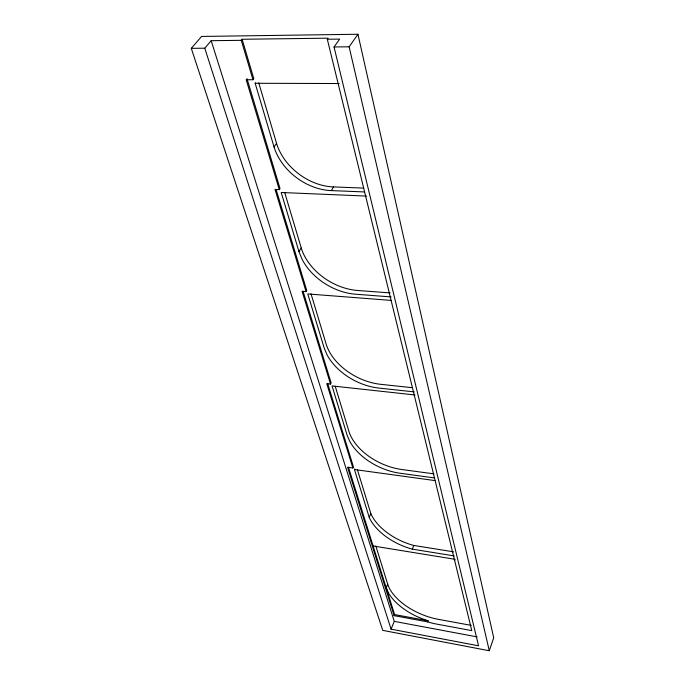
<?xml version="1.0" encoding="UTF-8"?>
<svg xmlns="http://www.w3.org/2000/svg" width="685" height="685" viewBox="0 0 685 685"><rect width="100%" height="100%" fill="white"/><g stroke="black" fill="none" stroke-linecap="round" stroke-linejoin="round"><path stroke-width="1.03" d="M489.287 650.75L493.714 637.778L357.955 34.25L201.595 36.442L191.286 48.335L382.752 630.371L489.287 650.75L349.127 46.811L357.955 34.25M454.643 560.476L455.088 559.32M327.678 383.531L353.426 466.879L352.878 468.001L347.578 467.281L394.132 615.661L427.663 621.877L428.099 620.773A47.119 25.191 22.6 0 1 388.643 593.201L386.16 587.662L387.676 584.082L375.834 545.971M327.31 39.251L339.683 39.096L334.04 46.957L478.558 645.809L391.075 629.164L394.269 621.363L211.185 40.698L241.266 40.321L242.13 39.268L328.106 38.172L327.31 39.251L471.777 630.611L436.568 624.078A47.154 25.174 22.6 0 1 427.663 621.877M394.132 615.661L394.577 614.565L348.442 467.17M454.258 555.92L412.267 549.13L413.8 545.457A47.291 27.331 23.5 0 1 370.868 513.681L357.476 469.944M412.267 549.13A47.411 27.28 23.6 0 1 369.206 517.321L370.868 513.681M369.206 517.321L354.453 469.533L354.787 468.848M352.878 468.001L326.762 383.643L330.521 384.054L331.12 382.924L303.053 291.202M330.521 384.054L302.068 291.305L306.067 291.613L306.734 290.491L276.072 189.36M391.152 296.93L355.541 294.207A51.495 36.442 31.1 0 1 302.059 259.238L298.968 251.618L301.237 247.961L284.772 192.725M255.505 82.834L255.162 83.279L274.026 146.941A52.111 38.985 36.6 0 0 331.317 190.593L333.621 186.919L363.487 188.092M306.067 291.613L275.01 189.445L279.266 189.617L280.011 188.512L247.011 78.664M274.026 146.941L276.552 143.37L258.767 82.851M279.266 189.617L246.172 79.734L252.97 79.743L253.801 78.672L242.13 39.268M191.286 48.335L204.781 48.207L211.185 40.698M334.04 46.957L349.127 46.811M255.162 83.279L339.161 83.536M331.317 190.593L364.548 191.946M366.578 196.081L281.21 192.494L298.968 251.618M390.142 292.915L357.613 290.474A51.332 36.459 31.1 0 1 301.237 247.961M391.109 300.398L307.779 293.942L324.228 348.168L326.976 354.684A49.954 33.111 27.4 0 0 378.891 388.078L414.297 391.906M411.608 387.624L380.749 384.328A49.799 33.154 27.5 0 1 326.137 344.041L311.007 293.762M415.041 394.98L332.045 385.92L347.175 435.352L349.744 441.303A48.618 30.054 25.1 0 0 400.151 473.258L434.538 477.942M433.93 473.857L401.838 469.525A48.481 30.097 25.1 0 1 348.888 431.267L335.205 386.212M354.453 469.533L434.872 480.57M413.8 545.457L453.607 551.836M373.111 545.979L454.035 559.148M471.271 625.396L438.374 619.343A47 25.242 22.5 0 1 387.676 584.082M394.577 614.565L428.099 620.773M394.269 621.363L477.197 636.913M204.781 48.207L391.075 629.164M241.266 40.321L252.97 79.743M333.621 186.919A51.94 38.985 36.7 0 1 276.552 143.37"/></g></svg>
